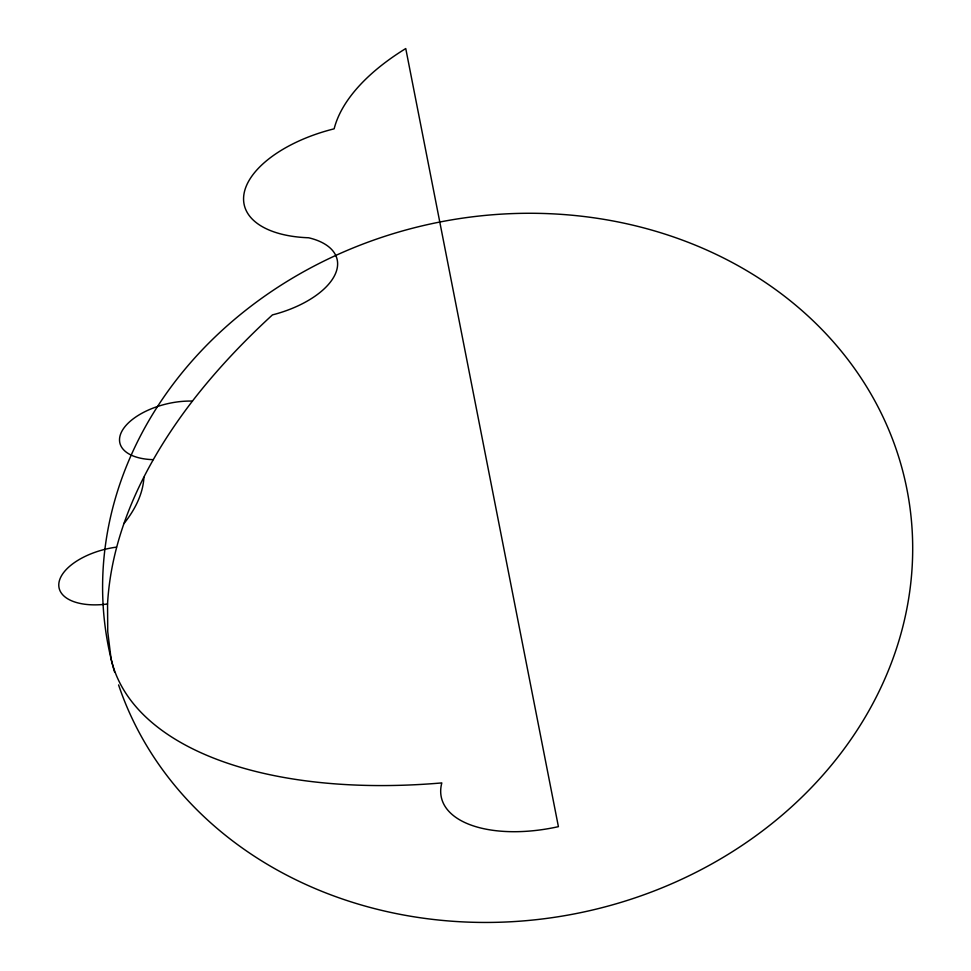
<?xml version="1.0" encoding="UTF-8"?>
<svg xmlns="http://www.w3.org/2000/svg" width="971" height="971" viewBox="0 0 971 971"><rect width="100%" height="100%" fill="white"/><g stroke="black" fill="none" stroke-linecap="round" stroke-linejoin="round"><path stroke-width="1.46" d="M107.538 603.998C111.75 529.013 147.41 459.744 192.428 401.096A925.545 462.463 -13.5 0 1 272.45 314.895A78.166 39.058 -13.5 0 0 335.044 274.599A78.166 39.058 -13.5 0 0 308.644 237.774A106.725 53.332 -13.5 0 1 244.401 191.894A106.725 53.332 -13.5 0 1 334.145 128.827A210.112 104.989 -13.5 0 1 405.757 48.55L558.41 826.661A110.755 55.335 -13.5 0 1 441.817 782.917A411.461 205.585 -13.5 0 1 111.07 658.823L107.745 631.72L107.538 603.998A54.376 27.164 -13.5 0 1 58.964 582.661A54.376 27.164 -13.5 0 1 116.508 547.122M114.529 671.908A406.934 352.412 -11.1 0 1 614.667 221.279A406.934 352.412 -11.1 0 1 796.123 802.641A406.934 352.412 -11.1 0 1 118.583 684.919M143.902 477.356A204.456 102.161 -13.5 0 1 123.936 523.587M153.102 459.659A54.376 27.164 -13.5 0 1 123.281 428.939A54.376 27.164 -13.5 0 1 192.428 401.096"/></g></svg>
